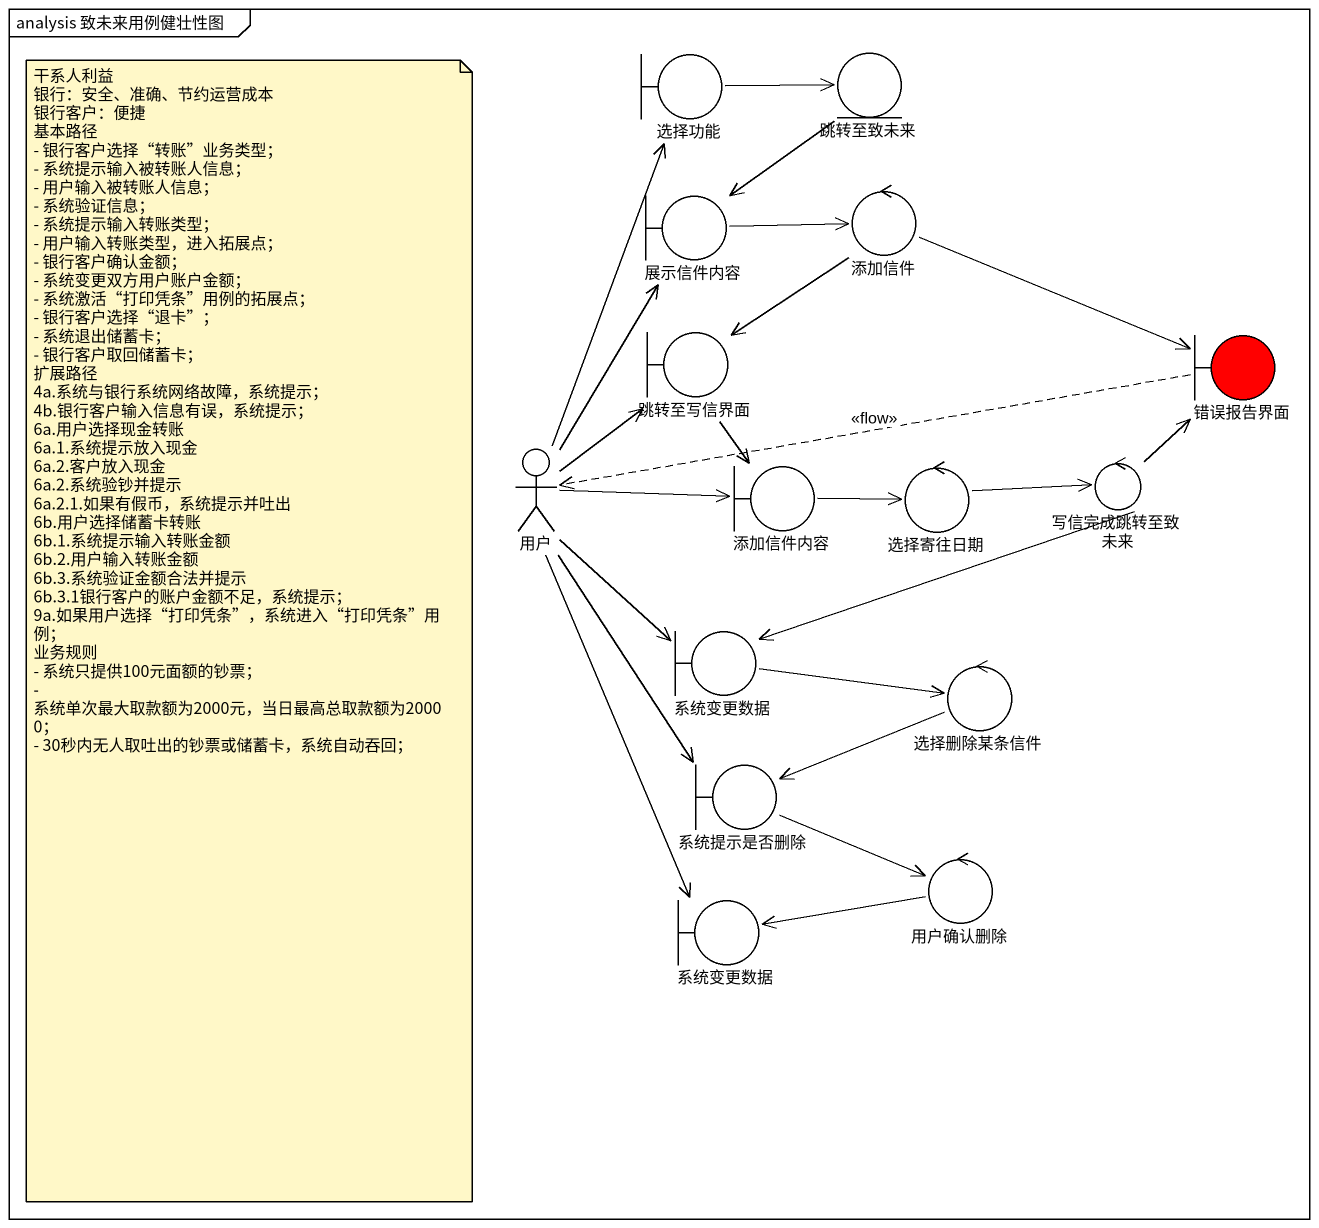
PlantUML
@startuml
mainframe analysis 致未来用例健壮性图
boundary 选择功能
entity 跳转至致未来
control 添加信件
boundary 展示信件内容
boundary 跳转至写信界面
boundary 错误报告界面 #FF0000
actor 用户
boundary 添加信件内容
control 选择寄往日期
control 写信完成跳转至致未来
boundary 系统变更数据
control 选择删除某条信件
boundary 系统提示是否删除
boundary "系统变更数据" as 系统变更数据_2
control 用户确认删除
选择功能 -right-> 跳转至致未来
跳转至致未来 --> 展示信件内容
添加信件 --> 跳转至写信界面
添加信件 -right-> 错误报告界面
展示信件内容 -right-> 添加信件
跳转至写信界面 --> 添加信件内容
错误报告界面 .left.> 用户 : <<flow>>
用户 -up-> 选择功能
用户 -up-> 展示信件内容
用户 -up-> 跳转至写信界面
用户 -right-> 添加信件内容
用户 --> 系统变更数据
用户 --> 系统提示是否删除
用户 --> 系统变更数据_2
添加信件内容 -right-> 选择寄往日期
选择寄往日期 -right-> 写信完成跳转至致未来
写信完成跳转至致未来 -up-> 错误报告界面
写信完成跳转至致未来 -left-> 系统变更数据
系统变更数据 -right-> 选择删除某条信件
选择删除某条信件 -left-> 系统提示是否删除
系统提示是否删除 -right-> 用户确认删除
用户确认删除 -left-> 系统变更数据_2
note as N1
  干系人利益
  银行：安全、准确、节约运营成本
  银行客户：便捷
  基本路径
  - 银行客户选择“转账”业务类型；
  - 系统提示输入被转账人信息；
  - 用户输入被转账人信息；
  - 系统验证信息；
  - 系统提示输入转账类型；
  - 用户输入转账类型，进入拓展点；
  - 银行客户确认金额；
  - 系统变更双方用户账户金额；
  - 系统激活“打印凭条”用例的拓展点；
  - 银行客户选择“退卡”；
  - 系统退出储蓄卡；
  - 银行客户取回储蓄卡；
  扩展路径
  4a.系统与银行系统网络故障，系统提示；
  4b.银行客户输入信息有误，系统提示；
  6a.用户选择现金转账
  6a.1.系统提示放入现金
  6a.2.客户放入现金
  6a.2.系统验钞并提示
  6a.2.1.如果有假币，系统提示并吐出
  6b.用户选择储蓄卡转账
  6b.1.系统提示输入转账金额
  6b.2.用户输入转账金额
  6b.3.系统验证金额合法并提示
  6b.3.1银行客户的账户金额不足，系统提示；
  9a.如果用户选择“打印凭条”，系统进入“打印凭条”用例；
  业务规则
  - 系统只提供100元面额的钞票；
  - 系统单次最大取款额为2000元，当日最高总取款额为20000；
  - 30秒内无人取吐出的钞票或储蓄卡，系统自动吞回；
end note
@enduml
